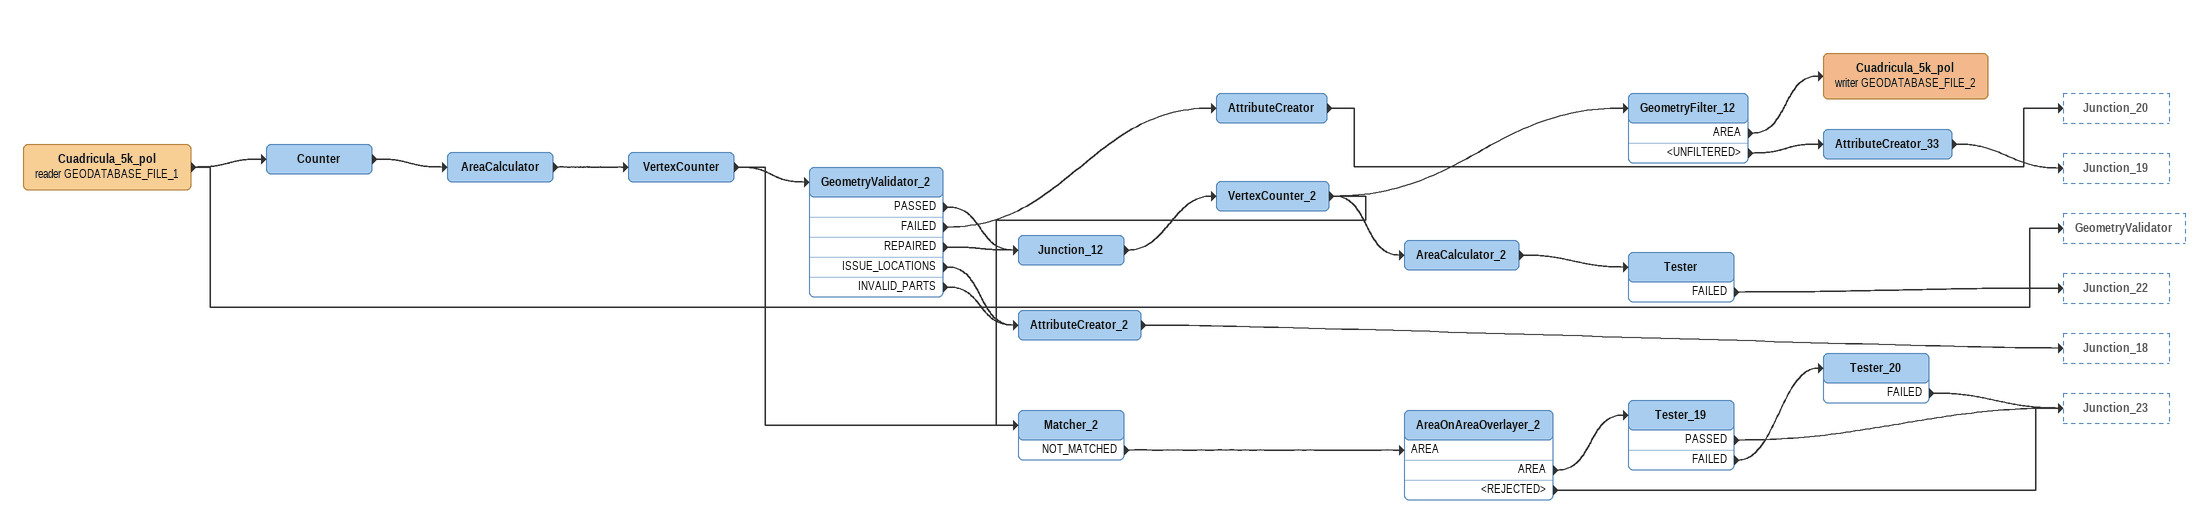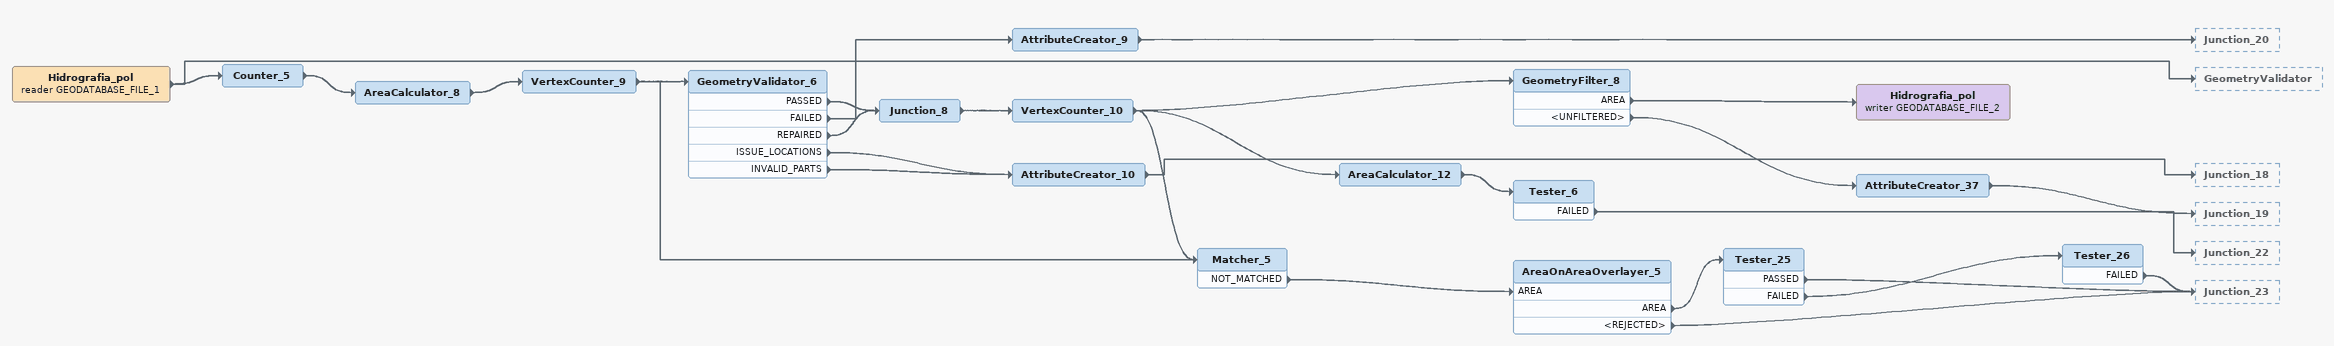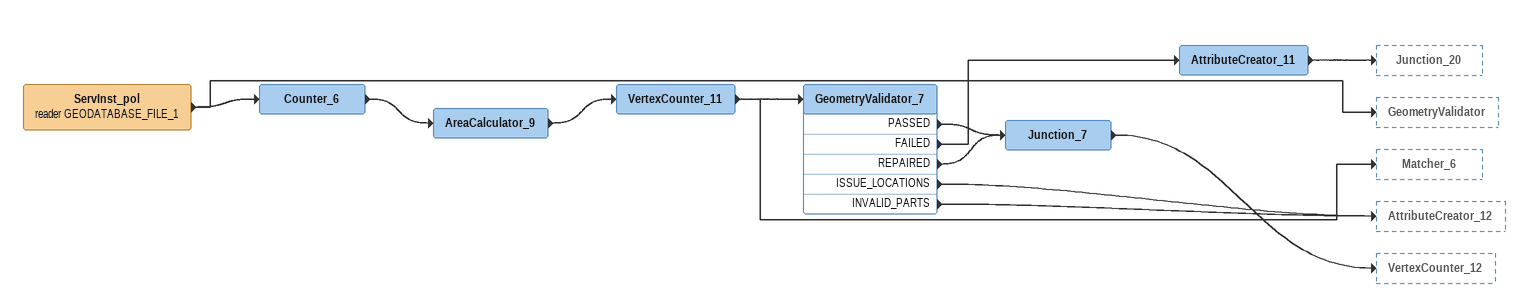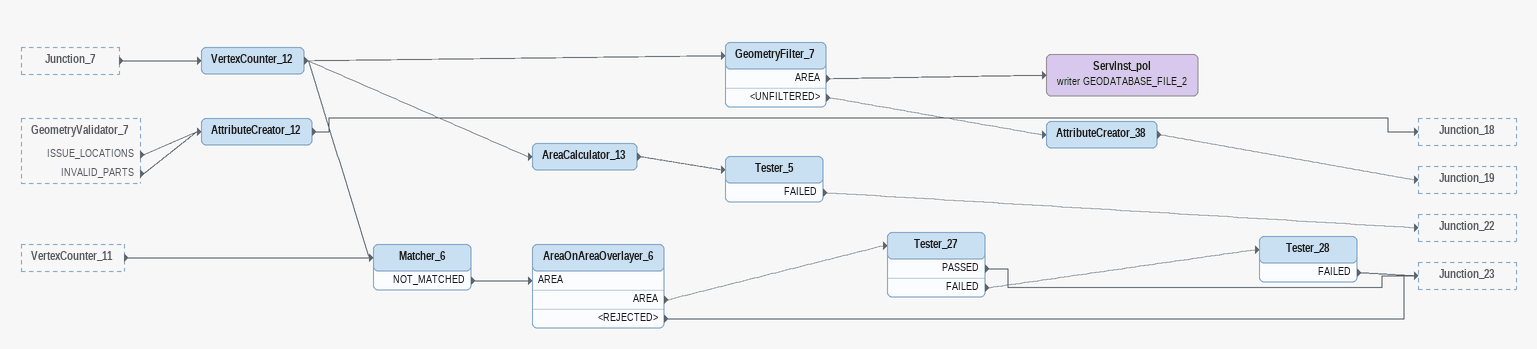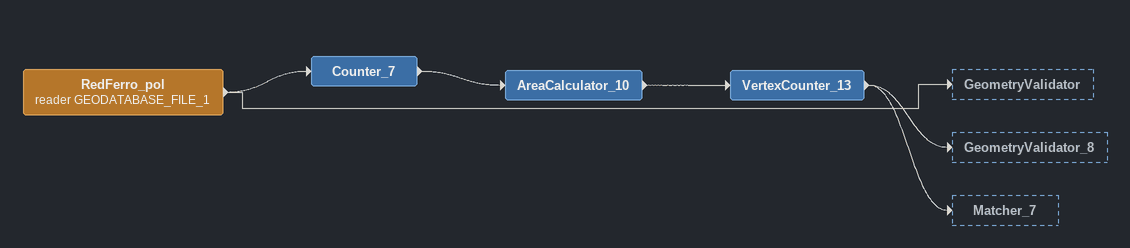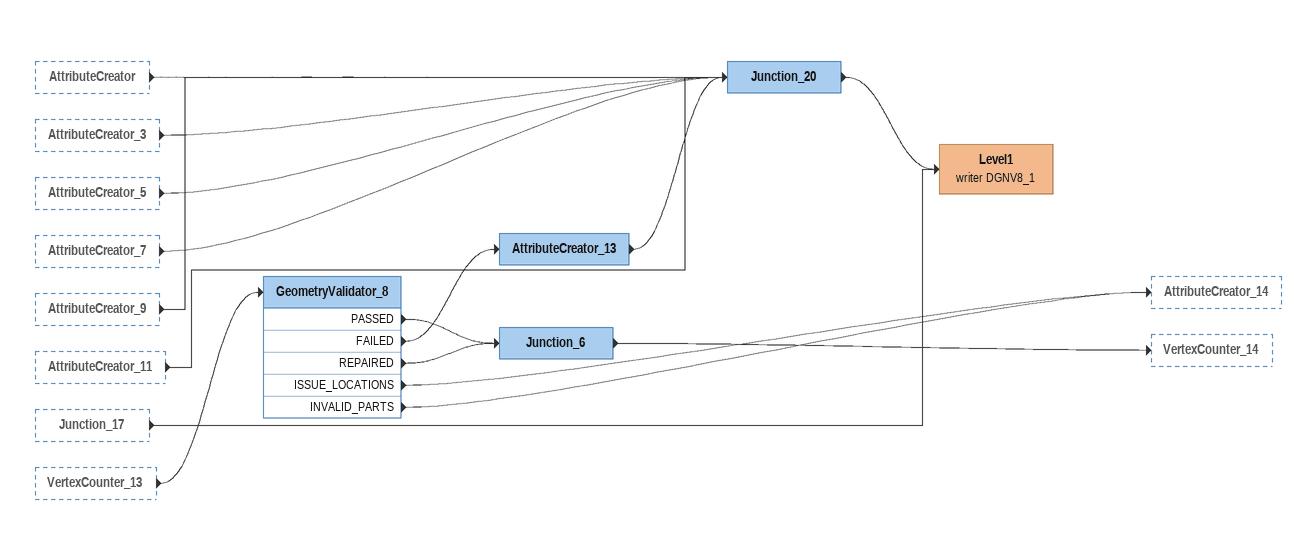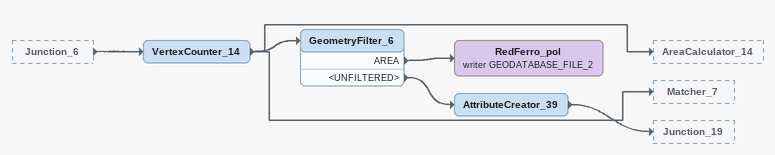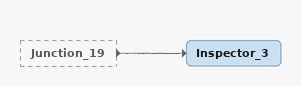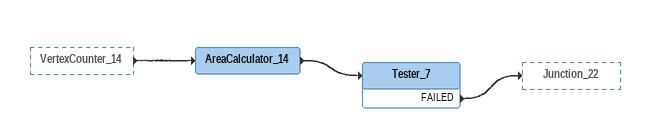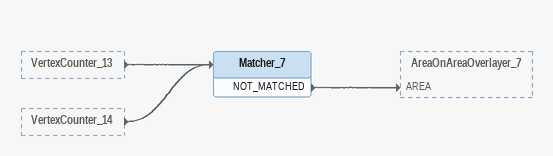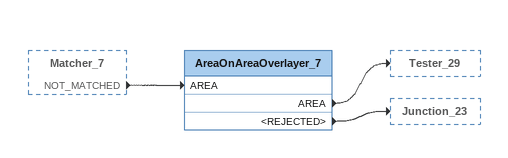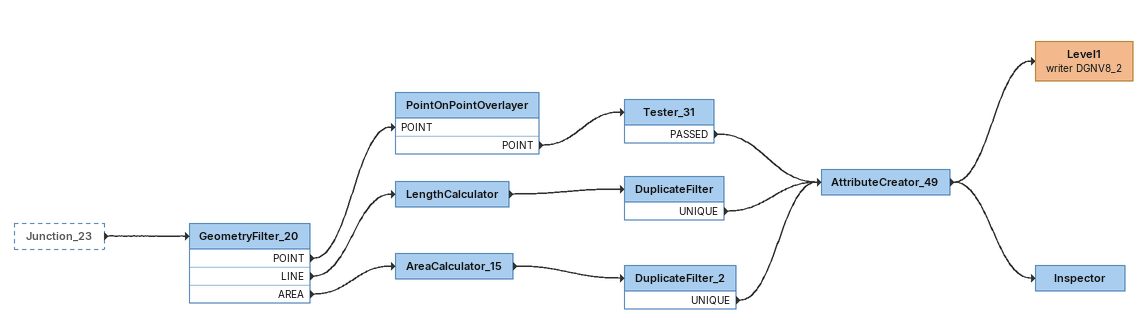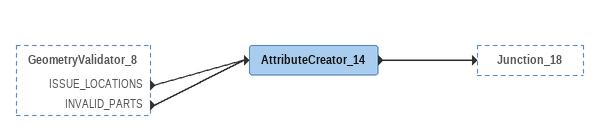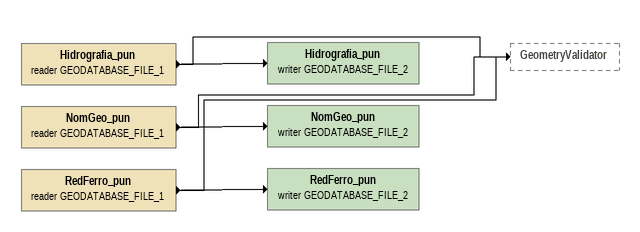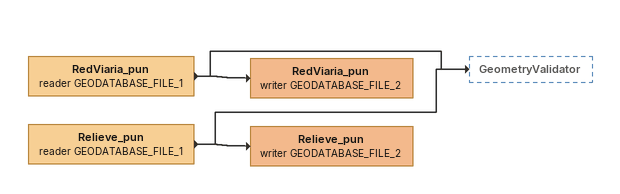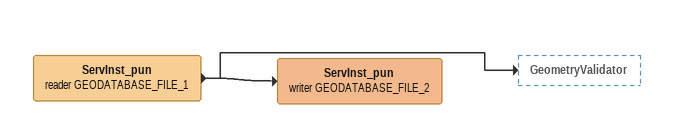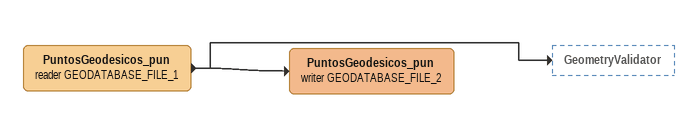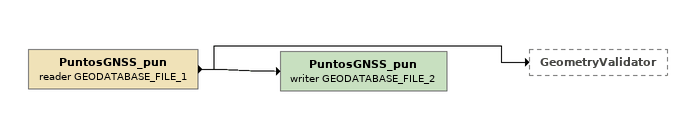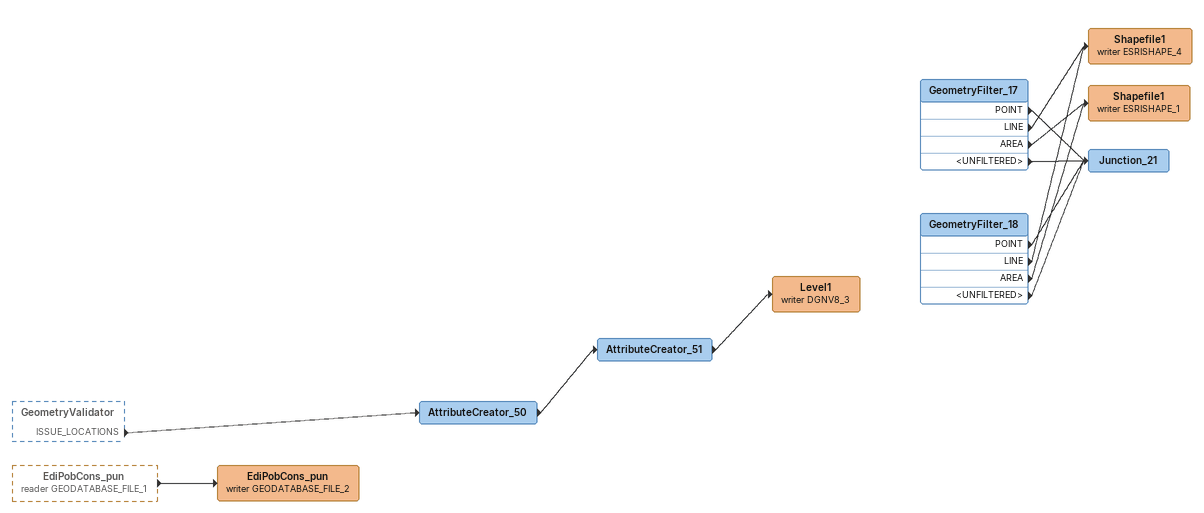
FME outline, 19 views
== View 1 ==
Cuadricula_5k_pol (reader GEODATABASE_FILE_1)
    -> Counter
    -> GeometryValidator
Counter
    -> AreaCalculator
AreaCalculator
    -> VertexCounter
VertexCounter
    -> GeometryValidator_2
    -> Matcher_2
GeometryValidator_2
    PASSED -> Junction_12
    FAILED -> AttributeCreator
    REPAIRED -> Junction_12
    ISSUE_LOCATIONS -> AttributeCreator_2
    INVALID_PARTS -> AttributeCreator_2
AttributeCreator
    -> Junction_20
Junction_12
    -> VertexCounter_2
VertexCounter_2
    -> GeometryFilter_12
    -> AreaCalculator_2
    -> Matcher_2
GeometryFilter_12
    AREA -> Cuadricula_5k_pol (writer GEODATABASE_FILE_2)
    <UNFILTERED> -> AttributeCreator_33
Cuadricula_5k_pol (writer GEODATABASE_FILE_2)
AttributeCreator_33
    -> Junction_19
AreaCalculator_2
    -> Tester
Tester
    FAILED -> Junction_22
Matcher_2
    NOT_MATCHED -> AreaOnAreaOverlayer_2 [AREA]
AreaOnAreaOverlayer_2
    AREA -> Tester_19
    <REJECTED> -> Junction_23
Tester_19
    PASSED -> Junction_23
    FAILED -> Tester_20
Tester_20
    FAILED -> Junction_23
AttributeCreator_2
    -> Junction_18

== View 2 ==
Hidrografia_pol (reader GEODATABASE_FILE_1)
    -> Counter_5
    -> GeometryValidator
Counter_5
    -> AreaCalculator_8
AreaCalculator_8
    -> VertexCounter_9
VertexCounter_9
    -> GeometryValidator_6
    -> Matcher_5
GeometryValidator_6
    PASSED -> Junction_8
    FAILED -> AttributeCreator_9
    REPAIRED -> Junction_8
    ISSUE_LOCATIONS -> AttributeCreator_10
    INVALID_PARTS -> AttributeCreator_10
AttributeCreator_9
    -> Junction_20
Junction_8
    -> VertexCounter_10
VertexCounter_10
    -> GeometryFilter_8
    -> AreaCalculator_12
    -> Matcher_5
GeometryFilter_8
    AREA -> Hidrografia_pol (writer GEODATABASE_FILE_2)
    <UNFILTERED> -> AttributeCreator_37
Hidrografia_pol (writer GEODATABASE_FILE_2)
AttributeCreator_37
    -> Junction_19
AreaCalculator_12
    -> Tester_6
Tester_6
    FAILED -> Junction_22
Matcher_5
    NOT_MATCHED -> AreaOnAreaOverlayer_5 [AREA]
AreaOnAreaOverlayer_5
    AREA -> Tester_25
    <REJECTED> -> Junction_23
Tester_25
    PASSED -> Junction_23
    FAILED -> Tester_26
Tester_26
    FAILED -> Junction_23
AttributeCreator_10
    -> Junction_18

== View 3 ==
ServInst_pol (reader GEODATABASE_FILE_1)
    -> Counter_6
    -> GeometryValidator
Counter_6
    -> AreaCalculator_9
AreaCalculator_9
    -> VertexCounter_11
VertexCounter_11
    -> GeometryValidator_7
    -> Matcher_6
GeometryValidator_7
    PASSED -> Junction_7
    FAILED -> AttributeCreator_11
    REPAIRED -> Junction_7
    ISSUE_LOCATIONS -> AttributeCreator_12
    INVALID_PARTS -> AttributeCreator_12
AttributeCreator_11
    -> Junction_20
Junction_7
    -> VertexCounter_12

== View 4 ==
Junction_7 [outside]
    -> VertexCounter_12
GeometryValidator_7 [outside]
    ISSUE_LOCATIONS -> AttributeCreator_12
    INVALID_PARTS -> AttributeCreator_12
VertexCounter_11 [outside]
    -> Matcher_6
VertexCounter_12
    -> GeometryFilter_7
    -> AreaCalculator_13
    -> Matcher_6
GeometryFilter_7
    AREA -> ServInst_pol (writer GEODATABASE_FILE_2)
    <UNFILTERED> -> AttributeCreator_38
ServInst_pol (writer GEODATABASE_FILE_2)
AttributeCreator_38
    -> Junction_19
AreaCalculator_13
    -> Tester_5
Tester_5
    FAILED -> Junction_22
Matcher_6
    NOT_MATCHED -> AreaOnAreaOverlayer_6 [AREA]
AreaOnAreaOverlayer_6
    AREA -> Tester_27
    <REJECTED> -> Junction_23
Tester_27
    PASSED -> Junction_23
    FAILED -> Tester_28
Tester_28
    FAILED -> Junction_23
AttributeCreator_12
    -> Junction_18

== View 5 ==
RedFerro_pol (reader GEODATABASE_FILE_1)
    -> Counter_7
    -> GeometryValidator
Counter_7
    -> AreaCalculator_10
AreaCalculator_10
    -> VertexCounter_13
VertexCounter_13
    -> GeometryValidator_8
    -> Matcher_7

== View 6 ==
AttributeCreator [outside]
    -> Junction_20
AttributeCreator_3 [outside]
    -> Junction_20
AttributeCreator_5 [outside]
    -> Junction_20
AttributeCreator_7 [outside]
    -> Junction_20
AttributeCreator_9 [outside]
    -> Junction_20
AttributeCreator_11 [outside]
    -> Junction_20
Junction_17 [outside]
    -> Level1 (writer DGNV8_1)
VertexCounter_13 [outside]
    -> GeometryValidator_8
GeometryValidator_8
    PASSED -> Junction_6
    FAILED -> AttributeCreator_13
    REPAIRED -> Junction_6
    ISSUE_LOCATIONS -> AttributeCreator_14
    INVALID_PARTS -> AttributeCreator_14
AttributeCreator_13
    -> Junction_20
Junction_20
    -> Level1 (writer DGNV8_1)
Level1 (writer DGNV8_1)
Junction_6
    -> VertexCounter_14

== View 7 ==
Junction_6 [outside]
    -> VertexCounter_14
VertexCounter_14
    -> AreaCalculator_14
    -> GeometryFilter_6
    -> Matcher_7
GeometryFilter_6
    AREA -> RedFerro_pol (writer GEODATABASE_FILE_2)
    <UNFILTERED> -> AttributeCreator_39
RedFerro_pol (writer GEODATABASE_FILE_2)
AttributeCreator_39
    -> Junction_19

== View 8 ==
Junction_19 [outside]
    -> Inspector_3
Inspector_3

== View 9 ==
VertexCounter_14 [outside]
    -> AreaCalculator_14
AreaCalculator_14
    -> Tester_7
Tester_7
    FAILED -> Junction_22

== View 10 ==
VertexCounter_13 [outside]
    -> Matcher_7
VertexCounter_14 [outside]
    -> Matcher_7
Matcher_7
    NOT_MATCHED -> AreaOnAreaOverlayer_7 [AREA]

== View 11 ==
Matcher_7 [outside]
    NOT_MATCHED -> AreaOnAreaOverlayer_7 [AREA]
AreaOnAreaOverlayer_7
    AREA -> Tester_29
    <REJECTED> -> Junction_23

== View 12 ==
Junction_23 [outside]
    -> GeometryFilter_20
GeometryFilter_20
    POINT -> PointOnPointOverlayer [POINT]
    LINE -> LengthCalculator
    AREA -> AreaCalculator_15
PointOnPointOverlayer
    POINT -> Tester_31
Tester_31
    PASSED -> AttributeCreator_49
LengthCalculator
    -> DuplicateFilter
DuplicateFilter
    UNIQUE -> AttributeCreator_49
AreaCalculator_15
    -> DuplicateFilter_2
DuplicateFilter_2
    UNIQUE -> AttributeCreator_49
AttributeCreator_49
    -> Inspector
    -> Level1 (writer DGNV8_2)
Level1 (writer DGNV8_2)
Inspector

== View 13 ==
GeometryValidator_8 [outside]
    ISSUE_LOCATIONS -> AttributeCreator_14
    INVALID_PARTS -> AttributeCreator_14
AttributeCreator_14
    -> Junction_18

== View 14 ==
Hidrografia_pun (reader GEODATABASE_FILE_1)
    -> Hidrografia_pun (writer GEODATABASE_FILE_2)
    -> GeometryValidator
Hidrografia_pun (writer GEODATABASE_FILE_2)
NomGeo_pun (reader GEODATABASE_FILE_1)
    -> NomGeo_pun (writer GEODATABASE_FILE_2)
    -> GeometryValidator
NomGeo_pun (writer GEODATABASE_FILE_2)
RedFerro_pun (reader GEODATABASE_FILE_1)
    -> RedFerro_pun (writer GEODATABASE_FILE_2)
    -> GeometryValidator
RedFerro_pun (writer GEODATABASE_FILE_2)

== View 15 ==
RedViaria_pun (reader GEODATABASE_FILE_1)
    -> RedViaria_pun (writer GEODATABASE_FILE_2)
    -> GeometryValidator
RedViaria_pun (writer GEODATABASE_FILE_2)
Relieve_pun (reader GEODATABASE_FILE_1)
    -> Relieve_pun (writer GEODATABASE_FILE_2)
    -> GeometryValidator
Relieve_pun (writer GEODATABASE_FILE_2)

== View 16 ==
ServInst_pun (reader GEODATABASE_FILE_1)
    -> ServInst_pun (writer GEODATABASE_FILE_2)
    -> GeometryValidator
ServInst_pun (writer GEODATABASE_FILE_2)

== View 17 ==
PuntosGeodesicos_pun (reader GEODATABASE_FILE_1)
    -> PuntosGeodesicos_pun (writer GEODATABASE_FILE_2)
    -> GeometryValidator
PuntosGeodesicos_pun (writer GEODATABASE_FILE_2)

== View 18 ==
PuntosGNSS_pun (reader GEODATABASE_FILE_1)
    -> PuntosGNSS_pun (writer GEODATABASE_FILE_2)
    -> GeometryValidator
PuntosGNSS_pun (writer GEODATABASE_FILE_2)

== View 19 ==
GeometryValidator [outside]
    ISSUE_LOCATIONS -> AttributeCreator_50
EdiPobCons_pun (reader GEODATABASE_FILE_1) [outside]
    -> EdiPobCons_pun (writer GEODATABASE_FILE_2)
AttributeCreator_50
    -> AttributeCreator_51
AttributeCreator_51
    -> Level1 (writer DGNV8_3)
Level1 (writer DGNV8_3)
EdiPobCons_pun (writer GEODATABASE_FILE_2)
GeometryFilter_17
    POINT -> Junction_21
    LINE -> Shapefile1 (writer ESRISHAPE_4)
    AREA -> Shapefile1 (writer ESRISHAPE_1)
    <UNFILTERED> -> Junction_21
GeometryFilter_18
    POINT -> Junction_21
    LINE -> Shapefile1 (writer ESRISHAPE_4)
    AREA -> Shapefile1 (writer ESRISHAPE_1)
    <UNFILTERED> -> Junction_21
Shapefile1 (writer ESRISHAPE_4)
Shapefile1 (writer ESRISHAPE_1)
Junction_21
